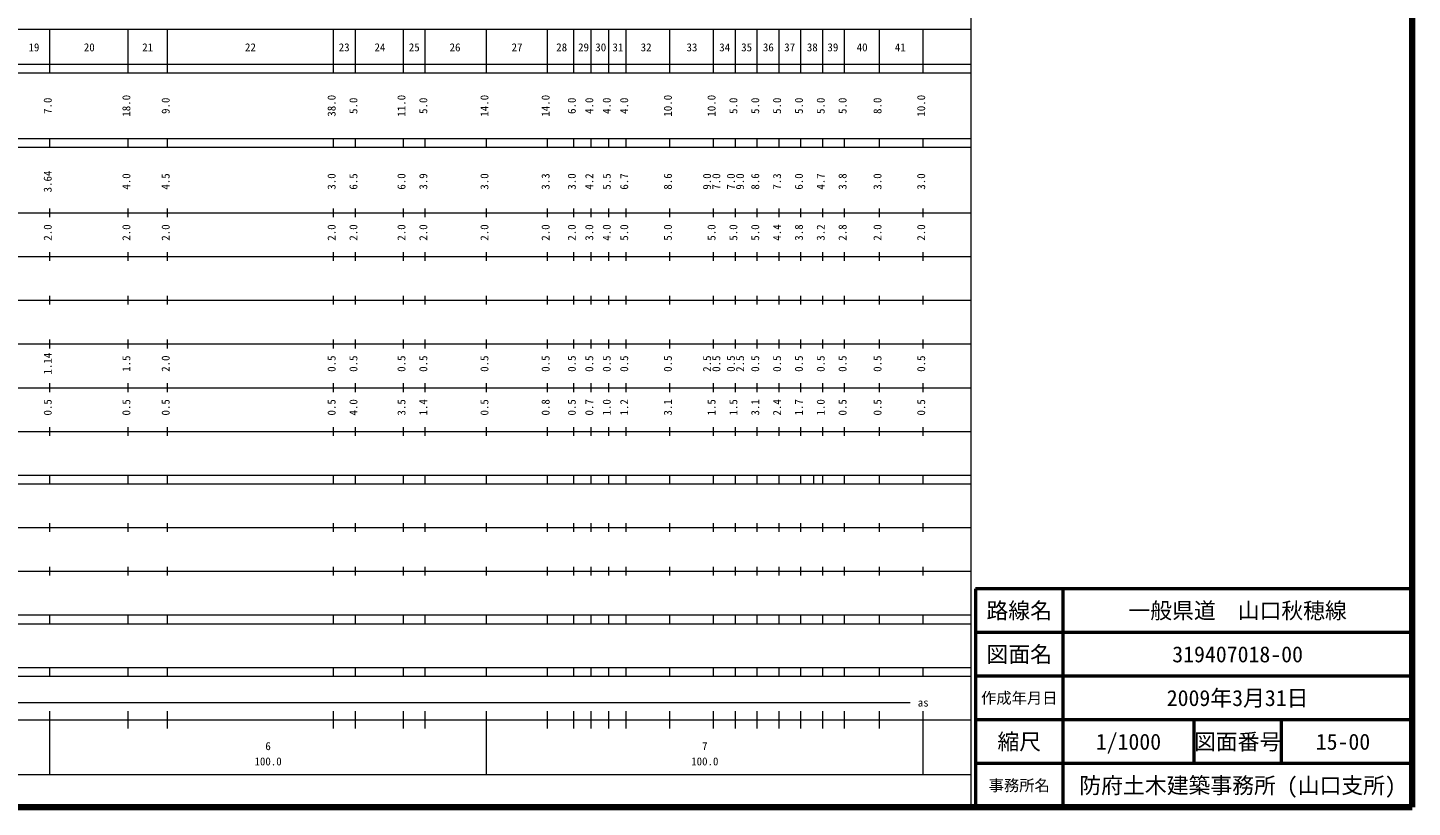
# Model space of a CAD drawing. Units: millimetres on the paper. Extents: x 40 to 680, y 20 to 380.
# Drawn here: x 363 to 680, y 20 to 198.4 of the extents above; entities that cross this region are included whole.
import ezdxf
from ezdxf.enums import TextEntityAlignment as Align

# ---------------------------------------------------------------- set-up
doc = ezdxf.new("R2010")
doc.units = ezdxf.units.MM
for name, color, linetype, lineweight in [('M-TTL', 2, 'Continuous', 140), ('M-TTL-BAND', 7, 'Continuous', 13), ('M-TTL-FRAM', 2, 'Continuous', 50), ('M-TTL-LINE', 7, 'Continuous', 50)]:
    doc.layers.add(name, color=color, linetype=linetype, lineweight=lineweight)
doc.layers.add('M-TTL-TXT', color=7, linetype='Continuous')
doc.styles.add('ＭＳ ゴシック', font='')
doc.styles.get('ＭＳ ゴシック').set_extended_font_data('MS Gothic')

msp = doc.modelspace()

# ---------------------------------------------------------------- linework, layer by layer
at = {"layer": 'M-TTL'}
for p, q in [((680, 20), (680, 380)), ((40, 20), (680, 20))]:
    msp.add_line(p, q, dxfattribs=at)
at = {"layer": 'M-TTL-BAND'}
for p, q in [((579, 20), (579, 370)), ((68, 198), (579, 198)), ((368, 188), (368, 198)), ((386, 188), (386, 198)), ((395, 188), (395, 198)), ((433, 188), (433, 198)), ((438, 188), (438, 198)), ((449, 188), (449, 198)), ((454, 188), (454, 198)), ((468, 188), (468, 198)), ((482, 188), (482, 198)), ((488, 188), (488, 198)), ((492, 188), (492, 198)), ((496, 188), (496, 198)), ((500, 188), (500, 198)), ((510, 188), (510, 198)), ((520, 188), (520, 198)), ((525, 188), (525, 198)), ((530, 188), (530, 198)), ((535, 188), (535, 198)), ((540, 188), (540, 198)), ((545, 188), (545, 198)), ((550, 188), (550, 198)), ((558, 188), (558, 198)), ((568, 188), (568, 198)), ((40, 190), (579, 190)), ((40, 188), (579, 188)), ((40, 173), (579, 173)), ((368, 171), (368, 173)), ((386, 171), (386, 173)), ((395, 171), (395, 173)), ((433, 171), (433, 173)), ((438, 171), (438, 173)), ((449, 171), (449, 173)), ((454, 171), (454, 173)), ((468, 171), (468, 173)), ((468, 171), (468, 173)), ((482, 171), (482, 173)), ((488, 171), (488, 173)), ((492, 171), (492, 173)), ((496, 171), (496, 173)), ((500, 171), (500, 173)), ((510, 171), (510, 173)), ((520, 171), (520, 173)), ((525, 171), (525, 173)), ((530, 171), (530, 173)), ((535, 171), (535, 173)), ((540, 171), (540, 173)), ((545, 171), (545, 173)), ((550, 171), (550, 173)), ((558, 171), (558, 173)), ((568, 171), (568, 173)), ((40, 171), (579, 171)), ((40, 156), (579, 156)), ((368, 155), (368, 157)), ((386, 155), (386, 157)), ((395, 155), (395, 157)), ((433, 155), (433, 157)), ((438, 155), (438, 157)), ((449, 155), (449, 157)), ((454, 155), (454, 157)), ((468, 155), (468, 157)), ((482, 155), (482, 157)), ((488, 155), (488, 157)), ((492, 155), (492, 157)), ((496, 155), (496, 157)), ((500, 155), (500, 157)), ((510, 155), (510, 157)), ((520, 155), (520, 157)), ((525, 155), (525, 157)), ((530, 155), (530, 157)), ((535, 155), (535, 157)), ((540, 155), (540, 157)), ((545, 155), (545, 157)), ((550, 155), (550, 157)), ((558, 155), (558, 157)), ((568, 155), (568, 157)), ((46, 146), (579, 146)), ((368, 145), (368, 147)), ((386, 145), (386, 147)), ((395, 145), (395, 147)), ((433, 145), (433, 147)), ((438, 145), (438, 147)), ((449, 145), (449, 147)), ((454, 145), (454, 147)), ((468, 145), (468, 147)), ((482, 145), (482, 147)), ((488, 145), (488, 147)), ((492, 145), (492, 147)), ((496, 145), (496, 147)), ((500, 145), (500, 147)), ((510, 145), (510, 147)), ((520, 145), (520, 147)), ((525, 145), (525, 147)), ((530, 145), (530, 147)), ((535, 145), (535, 147)), ((540, 145), (540, 147)), ((545, 145), (545, 147)), ((550, 145), (550, 147)), ((558, 145), (558, 147)), ((568, 145), (568, 147)), ((368, 135), (368, 137)), ((386, 135), (386, 137)), ((395, 135), (395, 137)), ((433, 135), (433, 137)), ((438, 135), (438, 137)), ((449, 135), (449, 137)), ((454, 135), (454, 137)), ((468, 135), (468, 137)), ((482, 135), (482, 137)), ((488, 135), (488, 137)), ((492, 135), (492, 137)), ((496, 135), (496, 137)), ((500, 135), (500, 137)), ((510, 135), (510, 137)), ((520, 135), (520, 137)), ((525, 135), (525, 137)), ((530, 135), (530, 137)), ((535, 135), (535, 137)), ((540, 135), (540, 137)), ((545, 135), (545, 137)), ((550, 135), (550, 137)), ((558, 135), (558, 137)), ((568, 135), (568, 137)), ((52, 136), (579, 136)), ((368, 125), (368, 127)), ((386, 125), (386, 127)), ((395, 125), (395, 127)), ((433, 125), (433, 127)), ((438, 125), (438, 127)), ((449, 125), (449, 127)), ((454, 125), (454, 127)), ((468, 125), (468, 127)), ((482, 125), (482, 127)), ((488, 125), (488, 127)), ((492, 125), (492, 127)), ((496, 125), (496, 127)), ((500, 125), (500, 127)), ((510, 125), (510, 127)), ((520, 125), (520, 127)), ((525, 125), (525, 127)), ((530, 125), (530, 127)), ((535, 125), (535, 127)), ((540, 125), (540, 127)), ((545, 125), (545, 127)), ((550, 125), (550, 127)), ((558, 125), (558, 127)), ((568, 125), (568, 127)), ((46, 126), (579, 126)), ((52, 116), (579, 116)), ((368, 115), (368, 117)), ((386, 115), (386, 117)), ((395, 115), (395, 117)), ((433, 115), (433, 117)), ((438, 115), (438, 117)), ((449, 115), (449, 117)), ((454, 115), (454, 117)), ((468, 115), (468, 117)), ((482, 115), (482, 117)), ((488, 115), (488, 117)), ((492, 115), (492, 117)), ((496, 115), (496, 117)), ((500, 115), (500, 117)), ((510, 115), (510, 117)), ((520, 115), (520, 117)), ((525, 115), (525, 117)), ((530, 115), (530, 117)), ((535, 115), (535, 117)), ((540, 115), (540, 117)), ((545, 115), (545, 117)), ((550, 115), (550, 117)), ((558, 115), (558, 117)), ((568, 115), (568, 117)), ((46, 106), (579, 106)), ((368, 105), (368, 107)), ((386, 105), (386, 107)), ((395, 105), (395, 107)), ((433, 105), (433, 107)), ((438, 105), (438, 107)), ((449, 105), (449, 107)), ((454, 105), (454, 107)), ((468, 105), (468, 107)), ((482, 105), (482, 107)), ((488, 105), (488, 107)), ((492, 105), (492, 107)), ((496, 105), (496, 107)), ((500, 105), (500, 107)), ((510, 105), (510, 107)), ((520, 105), (520, 107)), ((525, 105), (525, 107)), ((530, 105), (530, 107)), ((535, 105), (535, 107)), ((540, 105), (540, 107)), ((545, 105), (545, 107)), ((550, 105), (550, 107)), ((558, 105), (558, 107)), ((568, 105), (568, 107)), ((40, 96), (579, 96)), ((368, 94), (368, 96)), ((386, 94), (386, 96)), ((395, 94), (395, 96)), ((433, 94), (433, 96)), ((438, 94), (438, 96)), ((449, 94), (449, 96)), ((454, 94), (454, 96)), ((468, 94), (468, 96)), ((482, 94), (482, 96)), ((488, 94), (488, 96)), ((492, 94), (492, 96)), ((496, 94), (496, 96)), ((500, 94), (500, 96)), ((510, 94), (510, 96)), ((520, 94), (520, 96)), ((525, 94), (525, 96)), ((530, 94), (530, 96)), ((535, 94), (535, 96)), ((540, 94), (540, 96)), ((543, 94), (543, 96)), ((545, 94), (545, 96)), ((550, 94), (550, 96)), ((558, 94), (558, 96)), ((568, 94), (568, 96)), ((40, 94), (579, 94)), ((49, 84), (579, 84)), ((368, 83), (368, 85)), ((386, 83), (386, 85)), ((395, 83), (395, 85)), ((433, 83), (433, 85)), ((438, 83), (438, 85)), ((449, 83), (449, 85)), ((454, 83), (454, 85)), ((468, 83), (468, 85)), ((482, 83), (482, 85)), ((488, 83), (488, 85)), ((492, 83), (492, 85)), ((496, 83), (496, 85)), ((500, 83), (500, 85)), ((510, 83), (510, 85)), ((520, 83), (520, 85)), ((525, 83), (525, 85)), ((530, 83), (530, 85)), ((535, 83), (535, 85)), ((540, 83), (540, 85)), ((545, 83), (545, 85)), ((550, 83), (550, 85)), ((558, 83), (558, 85)), ((568, 83), (568, 85)), ((40, 74), (579, 74)), ((368, 73), (368, 75)), ((386, 73), (386, 75)), ((395, 73), (395, 75)), ((433, 73), (433, 75)), ((438, 73), (438, 75)), ((449, 73), (449, 75)), ((454, 73), (454, 75)), ((468, 73), (468, 75)), ((482, 73), (482, 75)), ((488, 73), (488, 75)), ((492, 73), (492, 75)), ((496, 73), (496, 75)), ((500, 73), (500, 75)), ((510, 73), (510, 75)), ((520, 73), (520, 75)), ((525, 73), (525, 75)), ((530, 73), (530, 75)), ((535, 73), (535, 75)), ((540, 73), (540, 75)), ((545, 73), (545, 75)), ((550, 73), (550, 75)), ((558, 73), (558, 75)), ((568, 73), (568, 75)), ((40, 64), (579, 64)), ((368, 62), (368, 64)), ((386, 62), (386, 64)), ((395, 62), (395, 64)), ((433, 62), (433, 64)), ((438, 62), (438, 64)), ((449, 62), (449, 64)), ((454, 62), (454, 64)), ((468, 62), (468, 64)), ((482, 62), (482, 64)), ((488, 62), (488, 64)), ((492, 62), (492, 64)), ((496, 62), (496, 64)), ((500, 62), (500, 64)), ((510, 62), (510, 64)), ((520, 62), (520, 64)), ((525, 62), (525, 64)), ((530, 62), (530, 64)), ((535, 62), (535, 64)), ((540, 62), (540, 64)), ((545, 62), (545, 64)), ((550, 62), (550, 64)), ((558, 62), (558, 64)), ((568, 62), (568, 64)), ((40, 62), (579, 62)), ((40, 52), (579, 52)), ((368, 50), (368, 52)), ((386, 50), (386, 52)), ((395, 50), (395, 52)), ((433, 50), (433, 52)), ((438, 50), (438, 52)), ((449, 50), (449, 52)), ((454, 50), (454, 52)), ((468, 50), (468, 52)), ((482, 50), (482, 52)), ((488, 50), (488, 52)), ((492, 50), (492, 52)), ((496, 50), (496, 52)), ((500, 50), (500, 52)), ((510, 50), (510, 52)), ((520, 50), (520, 52)), ((525, 50), (525, 52)), ((530, 50), (530, 52)), ((535, 50), (535, 52)), ((540, 50), (540, 52)), ((545, 50), (545, 52)), ((550, 50), (550, 52)), ((558, 50), (558, 52)), ((568, 50), (568, 52)), ((40, 50), (579, 50)), ((71, 44), (565, 44)), ((368, 27.5), (368, 42)), ((386, 38), (386, 42)), ((395, 38), (395, 42)), ((433, 38), (433, 42)), ((438, 38), (438, 42)), ((449, 38), (449, 42)), ((454, 38), (454, 42)), ((468, 27.5), (468, 42)), ((482, 38), (482, 42)), ((488, 38), (488, 42)), ((492, 38), (492, 42)), ((496, 38), (496, 42)), ((500, 38), (500, 42)), ((510, 38), (510, 42)), ((520, 38), (520, 42)), ((525, 38), (525, 42)), ((530, 38), (530, 42)), ((535, 38), (535, 42)), ((540, 38), (540, 42)), ((545, 38), (545, 42)), ((550, 38), (550, 42)), ((558, 38), (558, 42)), ((568, 27.5), (568, 42)), ((40, 40), (579, 40)), ((68, 27.5), (579, 27.5))]:
    msp.add_line(p, q, dxfattribs=at)
at = {"layer": 'M-TTL-FRAM'}
for p, q in [((680, 70), (580, 70)), ((580, 70), (580, 20))]:
    msp.add_line(p, q, dxfattribs=at)
at = {"layer": 'M-TTL-LINE'}
for p, q in [((600, 70), (600, 20)), ((680, 60), (580, 60)), ((680, 50), (580, 50)), ((680, 40), (580, 40)), ((630, 40), (630, 30)), ((650, 40), (650, 30)), ((680, 30), (580, 30))]:
    msp.add_line(p, q, dxfattribs=at)

# ---------------------------------------------------------------- texts
at = {"layer": 'M-TTL-BAND', "style": 'ＭＳ ゴシック'}
for s, p in [('19', (364.381, 192.405)), ('20', (377.058, 192.405)), ('21', (390.437, 192.405)), ('22', (413.954, 192.405)), ('23', (435.42, 192.405)), ('24', (443.615, 192.405)), ('25', (451.466, 192.405)), ('26', (460.813, 192.405)), ('27', (475.005, 192.405)), ('28', (485.227, 192.405)), ('29', (490.23, 192.405)), ('30', (494.175, 192.405)), ('31', (498.089, 192.405)), ('32', (504.558, 192.405)), ('33', (515.056, 192.405)), ('34', (522.561, 192.405)), ('35', (527.579, 192.405)), ('36', (532.552, 192.405)), ('37', (537.433, 192.405)), ('38', (542.612, 192.405)), ('39', (547.326, 192.405)), ('40', (554.025, 192.405)), ('41', (562.762, 192.405)), ('as', (568, 42.5)), ('6', (418, 32.523)), ('7', (518, 32.523)), ('100.0', (418, 29.033)), ('100.0', (518, 29.033))]:
    msp.add_text(s, height=1.833, dxfattribs=at).set_placement(p, align=Align.BOTTOM_CENTER)
for s, p in [('7.0', (369, 180.5)), ('18.0', (387, 180.5)), ('9.0', (396, 180.5)), ('38.0', (434, 180.5)), ('5.0', (439, 180.5)), ('11.0', (450, 180.5)), ('5.0', (455, 180.5)), ('14.0', (469, 180.5)), ('14.0', (483, 180.5)), ('6.0', (489, 180.5)), ('4.0', (493, 180.5)), ('4.0', (497, 180.5)), ('4.0', (501, 180.5)), ('10.0', (511, 180.5)), ('10.0', (521, 180.5)), ('5.0', (526, 180.5)), ('5.0', (531, 180.5)), ('5.0', (536, 180.5)), ('5.0', (541, 180.5)), ('5.0', (546, 180.5)), ('5.0', (551, 180.5)), ('8.0', (559, 180.5)), ('10.0', (569, 180.5)), ('3.64', (369, 163.174)), ('4.0', (387, 163.174)), ('4.5', (396, 163.174)), ('3.0', (434, 163.174)), ('6.5', (439, 163.174)), ('6.0', (450, 163.174)), ('3.9', (455, 163.174)), ('3.0', (469, 163.174)), ('3.3', (483, 163.174)), ('3.0', (489, 163.174)), ('4.2', (493, 163.174)), ('5.5', (497, 163.174)), ('6.7', (501, 163.174)), ('8.6', (511, 163.174)), ('9.0', (519.969, 163.174)), ('7.0', (522.086, 163.168)), ('7.0', (525.43, 163.174)), ('9.0', (527.531, 163.174)), ('8.6', (531, 163.174)), ('7.3', (536, 163.174)), ('6.0', (541, 163.174)), ('4.7', (546, 163.174)), ('3.8', (551, 163.174)), ('3.0', (559, 163.174)), ('3.0', (569, 163.174)), ('2.0', (369, 151.5)), ('2.0', (387, 151.5)), ('2.0', (396, 151.5)), ('2.0', (434, 151.5)), ('2.0', (439, 151.5)), ('2.0', (450, 151.5)), ('2.0', (455, 151.5)), ('2.0', (469, 151.5)), ('2.0', (483, 151.5)), ('2.0', (489, 151.5)), ('3.0', (493, 151.5)), ('4.0', (497, 151.5)), ('5.0', (501, 151.5)), ('5.0', (511, 151.5)), ('5.0', (521, 151.5)), ('5.0', (526, 151.5)), ('5.0', (531, 151.5)), ('4.4', (536, 151.5)), ('3.8', (541, 151.5)), ('3.2', (546, 151.5)), ('2.8', (551, 151.5)), ('2.0', (559, 151.5)), ('2.0', (569, 151.5)), ('1.14', (369, 121.5)), ('1.5', (387, 121.5)), ('2.0', (396, 121.5)), ('0.5', (434, 121.5)), ('0.5', (439, 121.5)), ('0.5', (450, 121.5)), ('0.5', (455, 121.5)), ('0.5', (469, 121.5)), ('0.5', (483, 121.5)), ('0.5', (489, 121.5)), ('0.5', (493, 121.5)), ('0.5', (497, 121.5)), ('0.5', (501, 121.5)), ('0.5', (511, 121.5)), ('2.5', (519.969, 121.505)), ('0.5', (522.086, 121.499)), ('0.5', (525.43, 121.505)), ('2.5', (527.531, 121.505)), ('0.5', (531, 121.5)), ('0.5', (536, 121.5)), ('0.5', (541, 121.5)), ('0.5', (546, 121.5)), ('0.5', (551, 121.5)), ('0.5', (559, 121.5)), ('0.5', (569, 121.5)), ('0.5', (369, 111.5)), ('0.5', (387, 111.5)), ('0.5', (396, 111.5)), ('0.5', (434, 111.5)), ('4.0', (439, 111.5)), ('3.5', (450, 111.5)), ('1.4', (455, 111.5)), ('0.5', (469, 111.5)), ('0.8', (483, 111.5)), ('0.5', (489, 111.5)), ('0.7', (493, 111.5)), ('1.0', (497, 111.5)), ('1.2', (501, 111.5)), ('3.1', (511, 111.5)), ('1.5', (521, 111.5)), ('1.5', (526, 111.5)), ('3.1', (531, 111.5)), ('2.4', (536, 111.5)), ('1.7', (541, 111.5)), ('1.0', (546, 111.5)), ('0.5', (551, 111.5)), ('0.5', (559, 111.5)), ('0.5', (569, 111.5))]:
    msp.add_text(s, height=1.833, rotation=90, dxfattribs=at).set_placement(p, align=Align.BOTTOM_CENTER)
at = {"layer": 'M-TTL-TXT', "style": 'ＭＳ ゴシック'}
for s, height, p in [('路線名', 3.666, (590, 65)), ('路線名', 3.666, (590, 65)), ('一般県道\u3000山口秋穂線', 3.666, (640, 65)), ('図面名', 3.666, (590, 55)), ('図面名', 3.666, (590, 55)), ('319407018-00', 3.666, (640, 55)), ('作成年月日', 2.566, (590, 45)), ('作成年月日', 2.566, (590, 45)), ('2009年3月31日', 3.666, (640, 45)), ('縮尺', 3.666, (590, 35)), ('縮尺', 3.666, (590, 35)), ('1/1000', 3.666, (615, 35)), ('図面番号', 3.666, (640, 35)), ('図面番号', 3.666, (640, 35)), ('15-00', 3.666, (664.125, 35)), ('事務所名', 2.566, (590, 25)), ('事務所名', 2.566, (590, 25)), ('防府土木建築事務所 (山口支所)', 3.666, (640, 25))]:
    msp.add_text(s, height=height, dxfattribs=at).set_placement(p, align=Align.MIDDLE_CENTER)

doc.saveas('drawing.dxf')
